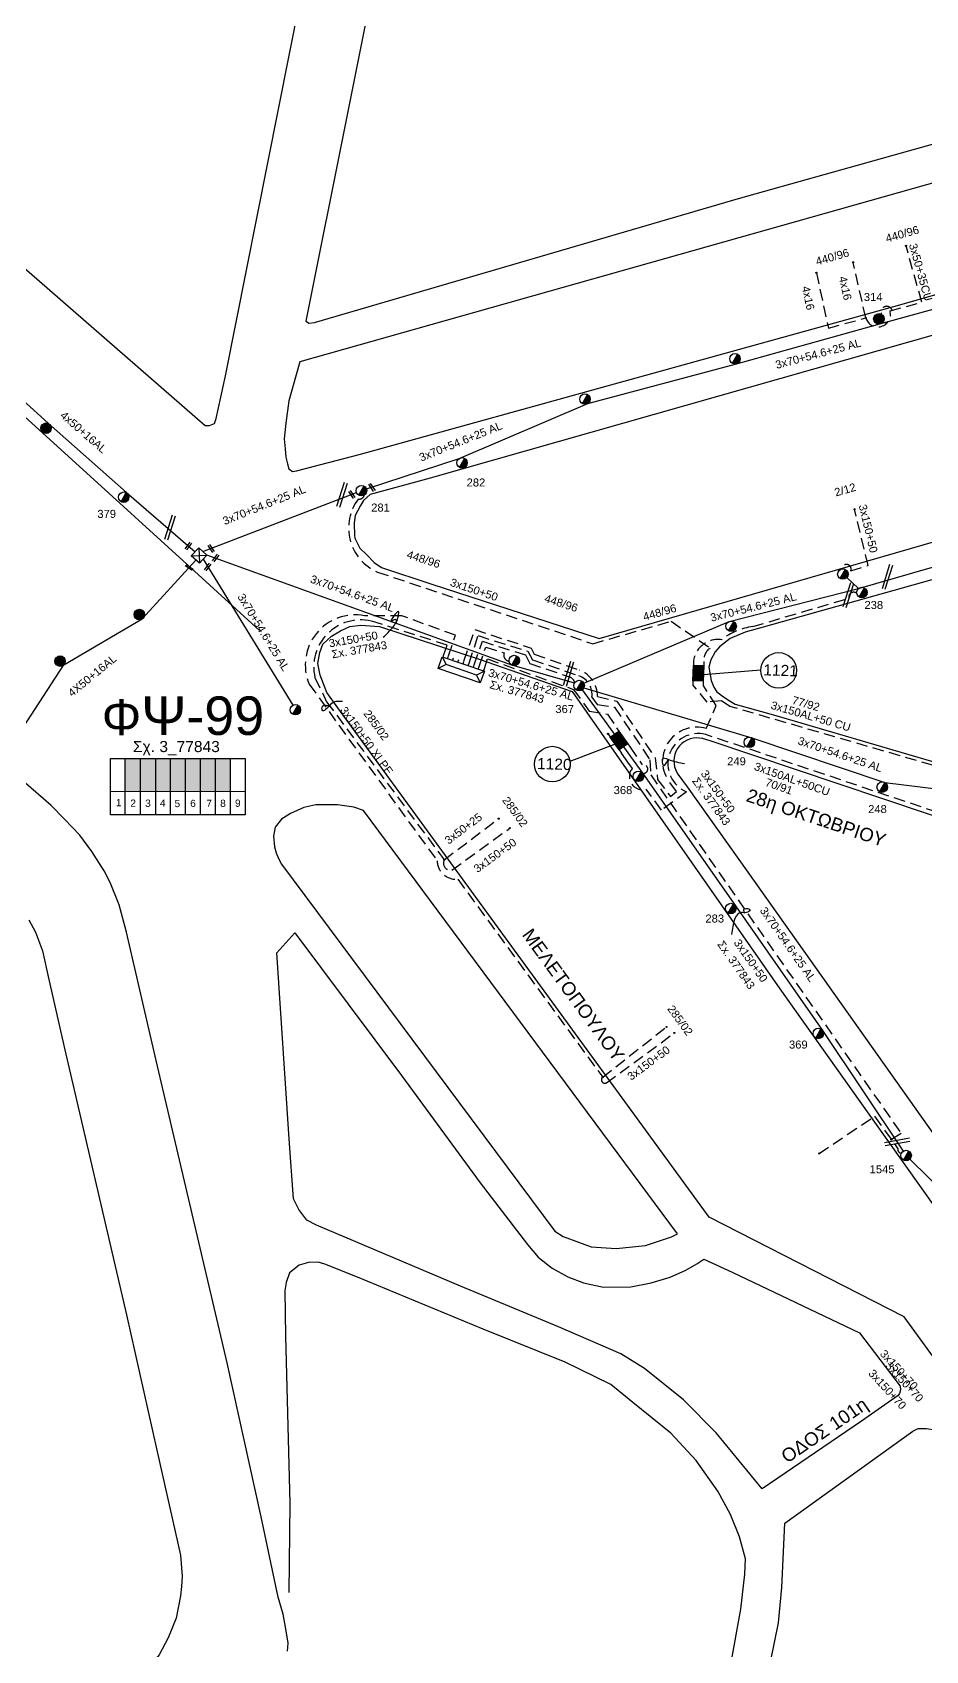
# Model space of a CAD drawing. Header units: millimetres. Extents: x 1421 to 11257, y 848 to 1896.
# Drawn here: x 9232.8 to 9433.7, y 1341.1 to 1705.1 of the extents above; entities that cross this region are included whole.
import ezdxf
from ezdxf.enums import TextEntityAlignment as Align

# ---------------------------------------------------------------- set-up
doc = ezdxf.new("R2010")
doc.units = ezdxf.units.MM
doc.linetypes.add('DASHED', pattern=[19.05, 12.7, -6.35])
for name, color, linetype, lineweight in [('3x150+50', 7, 'Continuous', 30), ('3x150+50 XLPE', 7, 'SYN_LINE', 30), ('3x50+25', 7, 'Continuous', 30), ('3x70+54.6+25 AL', 7, 'SYN_LINE', 30), ('4x16', 7, 'Continuous', 30), ('4x50+16', 7, 'Continuous', 30), ('Pillar Υποσταθμού', 7, 'SYN_LINE', 30), ('Άγνωστα', 7, 'Continuous', 30), ('Καλώδια ΧΤ   3x150AL+50CU', 7, 'DASHED', 30)]:
    doc.layers.add(name, color=color, linetype=linetype, lineweight=lineweight)
for name, color, linetype in [('3x50+35CU', 7, 'Continuous'), ('Link Box 4 Διευθύνσεων', 7, 'Continuous'), ('TEXT ΚΑΛΩΔΙΩΝ', 7, 'Continuous'), ('Μηχανική τομή', 7, 'Continuous'), ('Πλεκτός Στύλος', 7, 'Continuous'), ('Στύλος Ξύλινος', 7, 'Continuous'), ('Στύλος Ξύλινος @ 1', 7, 'Continuous'), ('Στύλος ΦΜ', 7, 'Continuous'), ('Στύλος ΦΜ @ 1', 7, 'Continuous'), ('Συνδέσεις', 7, 'Continuous'), ('Τομή', 7, 'Continuous'), ('Υποσταθμός πόλεως', 7, 'Continuous'), ('Υπόβαθρο ΔΕΗ', 7, 'Continuous')]:
    doc.layers.add(name, color=color, linetype=linetype)
doc.styles.add('arial', font='ARIAL.TTF', dxfattribs={"height": 3})
doc.styles.get("Standard").update_dxf_attribs({"font": 'ARIAL.TTF', "height": 1.8})
doc.linetypes.add('SYN_LINE', pattern='A,0.5,-0.0001,["/\\/\\/\\/",Standard,S=0.1,R=0,X=0,Y=-0.05],-0.25', length=0.7501)

# ---------------------------------------------------------------- blocks, each defined once
blk = doc.blocks.new('ΥΠΑΡΧΩΝ ΞΥΛΙΝΟΣ ΣΤΥΛΟΣ')
at = {"layer": 'Στύλος Ξύλινος'}
h = blk.add_hatch(color=7, dxfattribs=at)
h.paths.add_polyline_path([(-2.62, 0, 0.270008), (-1.29, -2.28), (1.3, 2.27, 0.576266)])
h.paths.add_polyline_path([(-1.29, -2.28, 0.574793), (2.62, 0, 0.268822), (1.3, 2.27)])
at = {"layer": 'Στύλος Ξύλινος', "color": 7}
blk.add_line((-1.29, -2.28), (1.3, 2.27), dxfattribs=at)
blk.add_circle((0, 0), 2.62, dxfattribs=at)
at = {"layer": 'Στύλος Ξύλινος', "color": 1, "flags": 4}
for tag, p in [('ΑΡΙΘΜΟΣ', (-4.91, 8.6)), ('ΤΥΠΟΣ', (-4.85, 3.39))]:
    blk.add_attdef(tag, p, '', height=4, dxfattribs=at)
blk = doc.blocks.new('ΥΠΑΡΧΩΝ ΤΣΙΜΕΝΤΕΝΙΟΣ ΣΤΥΛΟΣ')
at = {"layer": 'Στύλος ΦΜ'}
blk.add_hatch(color=7, dxfattribs=at).paths.add_polyline_path([(-1.29, -2.28, 0.574793), (2.62, 0, 0.268822), (1.3, 2.27)])
at = {"layer": 'Στύλος ΦΜ', "color": 7}
blk.add_line((-1.29, -2.28), (1.3, 2.27), dxfattribs=at)
blk.add_circle((0, 0), 2.62, dxfattribs=at)
at = {"layer": 'Στύλος ΦΜ', "flags": 4}
for tag, p in [('ΑΡΙΘΜΟΣ', (-4.68, 8.05)), ('ΤΥΠΟΣ', (-4.91, 3.03))]:
    blk.add_attdef(tag, p, '', height=4, dxfattribs=at)
blk = doc.blocks.new('STYLOS PLEKTOS')
at = {"layer": 'Πλεκτός Στύλος', "ltscale": 40}
blk.add_lwpolyline([(731.77, 1613.62), (736.74, 1613.62), (736.74, 1608.66), (731.77, 1608.66)], close=True, dxfattribs=at)
blk.add_lwpolyline([(731.77, 1613.62), (736.74, 1608.66), (731.77, 1608.66), (736.74, 1613.62)], dxfattribs=at)
blk = doc.blocks.new('ΥΠΟΣΤΑΘΜΟΣ ΠΟΛΕΩΣ 9 ΑΝΑΧΩΡΗΣΕΩΝ')
at = {"layer": 'Υποσταθμός πόλεως', "ltscale": 40}
for p, q in [((-9.63, -2.82), (-9.63, -4)), ((-7.12, -2.82), (-7.12, -4)), ((-4.84, -2.82), (-4.84, -4)), ((-2.36, -2.82), (-2.36, -4)), ((0.09, -2.82), (0.09, -4)), ((2.55, -2.82), (2.55, -4)), ((5.02, -2.82), (5.02, -4)), ((7.48, -2.82), (7.48, -4)), ((9.61, -2.82), (9.61, -4))]:
    blk.add_line(p, q, dxfattribs=at)
blk.add_lwpolyline([(-10.02, 2.82), (10.02, 2.82), (10.02, -2.82), (-10.02, -2.82)], close=True, dxfattribs=at)
for points in [[(-7.21, 0), (-10.02, 2.82)], [(-10.02, -2.82), (-7.21, 0)], [(-7.21, 0), (7.21, 0)], [(7.21, 0), (10.02, 2.82)], [(10.02, -2.82), (7.21, 0)]]:
    blk.add_lwpolyline(points, dxfattribs=at)
at = {"layer": 'Υποσταθμός πόλεως', "linetype": 'SYN_LINE', "ltscale": 40, "flags": 1}
for tag, p in [('ΜΕΤΑΣΧΗΜΑΤΙΣΜΟΣ', (10.79, 1.71)), ('ΙΣΧΥΣ', (10.77, -1.08)), ('ΑΡΙΘΜΟΣ', (10.89, -3.8))]:
    blk.add_attdef(tag, p, '', height=1.8, dxfattribs=at)
blk = doc.blocks.new('_ΣΥΝΔΕΣΗ')
at = {"layer": 'Συνδέσεις', "linetype": 'SYN_LINE', "ltscale": 40}
blk.add_hatch(color=256, dxfattribs=at).paths.add_polyline_path([(0.5, 0, 1), (-0.5, 0, 1)])
at = {"layer": 'Συνδέσεις'}
blk.add_circle((0, 0), 0.5, dxfattribs=at)
blk = doc.blocks.new('ΤΟΜΗ')
at = {"layer": 'Τομή', "ltscale": 40}
for p, q in [((11.3, -0.6), (-11.4, -0.6)), ((11.3, -3.4), (-11.4, -3.4))]:
    blk.add_line(p, q, dxfattribs=at)
blk = doc.blocks.new('LINK BOX 4 ΑΝΑΧΩΡΗΣΕΩΝ')
at = {"layer": 'Link Box 4 Διευθύνσεων', "ltscale": 40}
blk.add_hatch(color=256, dxfattribs=at).paths.add_polyline_path([(-3.54, 0), (-3.54, -4.67), (3.54, -4.67), (3.54, 0)])
for p, q in [((-3.54, 0), (-5.33, 0)), ((5.33, 0), (3.54, 0)), ((-3.54, -4.67), (-5.33, -4.67)), ((5.33, -4.67), (3.54, -4.67))]:
    blk.add_line(p, q, dxfattribs=at)
blk.add_lwpolyline([(-3.54, -4.67), (-3.54, 0), (3.54, 0), (3.54, -4.67)], close=True, dxfattribs=at)
blk = doc.blocks.new('ΜΗΧΑΝΙΚΗ ΤΟΜΗ')
at = {"layer": 'Μηχανική τομή', "ltscale": 40}
for p, q in [((-3.8, 1.2), (3.8, 1.2)), ((3.8, -0.3), (-3.8, -0.3))]:
    blk.add_line(p, q, dxfattribs=at)

msp = doc.modelspace()

# ---------------------------------------------------------------- hatches: boundary and pattern name
at = {"layer": 'Pillar Υποσταθμού', "linetype": 'Continuous', "lineweight": -3, "ltscale": 0.2}
h = msp.add_hatch(color=2, dxfattribs=at)
h.dxf.hatch_style = 1
h.paths.add_polyline_path([(9257.16, 1541.79), (9253.72, 1541.79), (9253.72, 1534.43), (9257.16, 1534.43)])
h = msp.add_hatch(color=62, dxfattribs=at)
h.dxf.hatch_style = 1
h.paths.add_polyline_path([(9257.16, 1534.43), (9260.6, 1534.43), (9260.6, 1541.79), (9257.16, 1541.79)])
h = msp.add_hatch(color=1, dxfattribs=at)
h.dxf.hatch_style = 1
h.paths.add_polyline_path([(9263.89, 1541.79), (9260.6, 1541.79), (9260.6, 1534.43), (9263.89, 1534.42)])
h = msp.add_hatch(color=27, dxfattribs=at)
h.dxf.hatch_style = 1
h.paths.add_polyline_path([(9267.28, 1541.79), (9263.89, 1541.79), (9263.89, 1534.42), (9267.28, 1534.42)])
h = msp.add_hatch(color=206, dxfattribs=at)
h.dxf.hatch_style = 1
h.paths.add_polyline_path([(9267.28, 1534.42), (9270.68, 1534.42), (9270.68, 1541.79), (9267.28, 1541.79)])
h = msp.add_hatch(color=133, dxfattribs=at)
h.dxf.hatch_style = 1
h.paths.add_polyline_path([(9270.68, 1534.42), (9274.07, 1534.42), (9274.07, 1541.79), (9270.68, 1541.79)])
h = msp.add_hatch(color=6, dxfattribs=at)
h.dxf.hatch_style = 1
h.paths.add_polyline_path([(9274.01, 1534.42), (9277.41, 1534.42), (9277.41, 1541.79), (9274.01, 1541.79)])

# ---------------------------------------------------------------- linework, layer by layer
at = {"layer": '3x150+50', "color": 62, "linetype": 'DASHED', "lineweight": -3, "ltscale": 0.2}
msp.add_lwpolyline([(9307.46, 1601.06, -0.417893), (9306.13, 1600.19, 0.485863), (9310.44, 1583.75), (9358.84, 1567.62), (9376.44, 1572.67), (9385.25, 1566.63, 0.293979), (9383.81, 1563.62)], format="xyb", dxfattribs=at)
at = {"layer": '3x150+50', "color": 206, "linetype": 'DASHED', "lineweight": -3, "ltscale": 0.2}
msp.add_lwpolyline([(9326.37, 1564.87), (9327.97, 1569.52), (9315.92, 1573.93), (9307.54, 1573.91, 0.597624), (9295.07, 1558.54), (9323.82, 1518.83, 0.425444), (9328.47, 1514.64), (9361.06, 1470.13, 0.911509), (9361.9, 1468.88), (9377.18, 1480.09)], format="xyb", dxfattribs=at)
at = {"layer": '3x150+50', "color": 6, "linetype": 'DASHED', "lineweight": -3, "ltscale": 0.2}
msp.add_lwpolyline([(9325.36, 1565.21), (9326.09, 1567.32), (9309.03, 1572.74, 0.552287), (9296.38, 1560.02), (9299, 1554.59), (9325.44, 1519.03, 0.616898), (9327.17, 1516.7), (9340.19, 1526.15)], format="xyb", dxfattribs=at)
at = {"layer": '3x150+50 XLPE', "color": 62, "linetype": 'DASHED', "lineweight": -3, "ltscale": 0.2}
for points in [[(9411.8, 1638.62), (9420.21, 1640.91, 0.983866), (9425.67, 1642.47), (9432.79, 1644.46)], [(9414.82, 1584.45, -1.210355), (9416.83, 1584.01), (9420.72, 1585.21), (9417.7, 1597.87)], [(9381.47, 1563.68, -0.41723), (9387.82, 1568.54, -0.138086), (9394.82, 1571.48), (9416.42, 1577.88, -0.724716), (9418.18, 1578.94, -2.280231)], [(9329.87, 1563.67), (9332.32, 1570.83), (9345.01, 1566.64), (9345.68, 1565.27), (9355.75, 1561.7, -0.318835), (9359.92, 1555.76), (9364.24, 1554.73), (9372.85, 1541.94), (9373.42, 1537.06), (9376.33, 1533.26), (9377.68, 1534.38), (9375.82, 1536.87, -0.696202), (9384.34, 1548.57), (9386.61, 1553.7), (9383.66, 1558.29)]]:
    msp.add_lwpolyline(points, format="xyb", dxfattribs=at)
at = {"layer": '3x150+50 XLPE', "color": 1, "linetype": 'DASHED', "lineweight": -3, "ltscale": 0.2}
for points in [[(9331.02, 1563.27), (9333.06, 1569.45), (9344.23, 1565.93), (9345.27, 1564.03), (9355.69, 1560.43, -0.359665), (9358.63, 1555.6), (9359.84, 1553.96), (9363.73, 1553.37), (9371.68, 1541.53), (9371.88, 1538.13), (9428.16, 1457.49), (9425.95, 1456.12)], [(9409.73, 1452.98), (9422.18, 1461.33), (9427.45, 1454.04, 0.496225), (9428.23, 1453.04, 2.146448)]]:
    msp.add_lwpolyline(points, format="xyb", dxfattribs=at)
at = {"layer": '3x150+50 XLPE', "color": 27, "linetype": 'DASHED', "lineweight": -3, "ltscale": 0.2}
msp.add_lwpolyline([(9332.2, 1562.87), (9334.02, 1568.18), (9343.74, 1565.11), (9344.71, 1563.2), (9353.51, 1560.2, -0.216669), (9354.76, 1559.02, 0.276211)], format="xyb", dxfattribs=at)
at = {"layer": '3x150+50 XLPE', "color": 2, "linetype": 'DASHED', "lineweight": -3, "ltscale": 0.2}
msp.add_lwpolyline([(9333.28, 1562.5), (9334.77, 1566.87), (9338.92, 1565.56, 0.479287), (9340.03, 1563.68, -1.924396)], format="xyb", dxfattribs=at)
at = {"layer": '3x150+50 XLPE', "color": 133, "linetype": 'DASHED', "lineweight": -3, "ltscale": 0.2}
for points in [[(9334.46, 1562.09), (9335.18, 1564.2), (9354.5, 1557.35)], [(9354.5, 1557.35), (9358.02, 1552.43), (9362.15, 1551.8), (9364.17, 1548.71)]]:
    msp.add_lwpolyline(points, dxfattribs=at)
msp.add_lwpolyline([(9367.22, 1544.34), (9369.92, 1540.42, -1.215187), (9370.09, 1538.46)], format="xyb", dxfattribs=at)
at = {"layer": '3x150+50 XLPE', "color": 206, "linetype": 'DASHED', "lineweight": -3, "ltscale": 0.2}
msp.add_lwpolyline([(9361.06, 1470.13), (9375.43, 1481.43)], dxfattribs=at)
at = {"layer": '3x150+50 XLPE', "color": 62, "linetype": 'DASHED', "lineweight": -3, "ltscale": 0.2}
msp.add_arc((9424.91, 1642.25), 1.27, 15.8026, 204.5849, dxfattribs=at)
at = {"layer": '3x50+25', "color": 6, "linetype": 'DASHED', "lineweight": -3, "ltscale": 0.2}
msp.add_lwpolyline([(9325.44, 1519.03), (9337.68, 1528.29)], dxfattribs=at)
at = {"layer": '3x50+35CU', "color": 62, "linetype": 'DASHED', "lineweight": -3, "ltscale": 0.2}
msp.add_lwpolyline([(9432.79, 1644.46), (9429.26, 1657.13)], dxfattribs=at)
at = {"layer": '3x70+54.6+25 AL', "color": 62, "linetype": 'SYN_LINE', "lineweight": -3, "ltscale": 15}
msp.add_lwpolyline([(9307.96, 1602.44), (9328.81, 1609.29), (9357.71, 1621.66), (9391.12, 1630.59), (9423.39, 1639.55), (9458.23, 1649.17), (9482.76, 1657.05)], dxfattribs=at)
at = {"layer": '3x70+54.6+25 AL', "color": 30, "linetype": 'SYN_LINE', "lineweight": -3, "ltscale": 15}
msp.add_lwpolyline([(9418.58, 1580.04), (9447.45, 1588.39), (9468.37, 1594.7), (9497.92, 1602.91), (9530.89, 1612.11), (9550.58, 1617.46), (9572.7, 1623.61), (9598.34, 1630.38), (9634.06, 1640.04)], dxfattribs=at)
at = {"layer": '3x70+54.6+25 AL', "color": 2, "linetype": 'SYN_LINE', "lineweight": -3, "ltscale": 15}
for points in [[(9271.16, 1588.38), (9305.74, 1601.64)], [(9354.7, 1558.73), (9340.61, 1562.83), (9272.08, 1587.55)], [(9271.24, 1586.63), (9291.37, 1553.78)]]:
    msp.add_lwpolyline(points, dxfattribs=at)
at = {"layer": '3x70+54.6+25 AL', "color": 27, "linetype": 'SYN_LINE', "lineweight": -3, "ltscale": 15}
for points in [[(9356.8, 1558.77), (9389.48, 1572.64), (9418.58, 1580.04)], [(9356.83, 1557.72), (9394.62, 1546.47), (9424.48, 1536.39), (9459.29, 1532.15)]]:
    msp.add_lwpolyline(points, dxfattribs=at)
at = {"layer": '3x70+54.6+25 AL', "color": 62, "linetype": 'SYN_LINE', "lineweight": -3, "ltscale": 4}
msp.add_lwpolyline([(9418.58, 1580.04), (9415.94, 1582.5)], dxfattribs=at)
at = {"layer": '3x70+54.6+25 AL', "color": 133, "linetype": 'SYN_LINE', "lineweight": -3, "ltscale": 15}
msp.add_lwpolyline([(9356.42, 1557.24), (9370.09, 1538.46), (9390.89, 1508.65), (9410.51, 1480.62), (9428.63, 1453.49)], dxfattribs=at)
at = {"layer": '3x70+54.6+25 AL', "color": 1, "lineweight": -3, "ltscale": 15}
msp.add_lwpolyline([(9430.15, 1451.71), (9451.41, 1430.75), (9464.74, 1412.5), (9483.34, 1386.29), (9499.53, 1364.15), (9522.83, 1332.45)], dxfattribs=at)
at = {"layer": '4x16', "color": 62, "linetype": 'DASHED', "lineweight": -3, "ltscale": 0.2}
for points in [[(9420.21, 1640.91), (9417.38, 1653.41)], [(9409.11, 1651.07), (9411.8, 1638.62)]]:
    msp.add_lwpolyline(points, dxfattribs=at)
at = {"layer": '4x50+16', "color": 30, "lineweight": -3, "ltscale": 0.2}
msp.add_lwpolyline([(9165.37, 1680.37), (9191.9, 1658.13), (9214.66, 1636.96), (9236.5, 1617.13), (9253.97, 1601.61), (9269.41, 1588.3)], dxfattribs=at)
at = {"layer": '4x50+16', "color": 2, "linetype": 'Continuous', "lineweight": -3, "ltscale": 0.2}
msp.add_lwpolyline([(9227.98, 1544.54), (9239.92, 1562.89), (9257.56, 1573.22), (9269.6, 1586.45)], dxfattribs=at)
at = {"layer": 'Pillar Υποσταθμού', "linetype": 'Continuous', "lineweight": -3, "ltscale": 40}
for points in [[(9250.39, 1529.15), (9250.39, 1541.79), (9280.72, 1541.79), (9280.72, 1529.12), (9250.39, 1529.15)], [(9253.72, 1529.15), (9253.72, 1541.79)], [(9257.16, 1529.15), (9257.16, 1541.79)], [(9260.6, 1529.14), (9260.6, 1541.79)], [(9263.89, 1529.14), (9263.89, 1541.79)], [(9267.28, 1529.14), (9267.28, 1541.79)], [(9270.68, 1529.13), (9270.68, 1541.79)], [(9274.01, 1529.13), (9274.01, 1541.79)], [(9277.4, 1529.13), (9277.4, 1541.79)], [(9250.39, 1534.44), (9280.72, 1534.41)]]:
    msp.add_lwpolyline(points, dxfattribs=at)
at = {"layer": 'Καλώδια ΧΤ   3x150AL+50CU', "color": 151, "linetype": 'DASHED', "lineweight": -3, "ltscale": 0.2}
msp.add_lwpolyline([(9495.31, 1524.09), (9460.11, 1529.8, -0.420448), (9457.2, 1533.93), (9389.65, 1553.53), (9387.75, 1554.82), (9384.59, 1554.46), (9381.33, 1558.36)], format="xyb", dxfattribs=at)
at = {"layer": 'Καλώδια ΧΤ   3x150AL+50CU', "color": 27, "linetype": 'DASHED', "lineweight": -3, "ltscale": 0.2}
msp.add_lwpolyline([(9494.83, 1526.33), (9494.26, 1523.02), (9468.16, 1527.17, 0.503099), (9484.4, 1496.12), (9493.56, 1481.84), (9481.54, 1473.82, -0.063339), (9457.8, 1512.88, -0.005928), (9454.31, 1523.63), (9384.26, 1547.2, 0.933719), (9379.92, 1534.33), (9374.32, 1530.22), (9370.82, 1534.92, -0.734904), (9367.73, 1539.6), (9366.7, 1541.02), (9365.31, 1543)], format="xyb", dxfattribs=at)
at = {"layer": 'Υπόβαθρο ΔΕΗ', "lineweight": -3, "ltscale": 0.1}
for points in [[(9197.1, 1681.63), (9271.69, 1616.7), (9272.65, 1616.7), (9273.82, 1617.18), (9274.17, 1618.31), (9276.26, 1627.88), (9300.13, 1747.93)], [(9312.54, 1731.21), (9294.32, 1640.2), (9294.68, 1639.94), (9295, 1639.7), (9296.28, 1639.91), (9391.63, 1667.8), (9564.92, 1716.46)], [(9532.54, 1698.77), (9292.99, 1631.05), (9290.54, 1622.25), (9289.8, 1617.26), (9289.47, 1613.7), (9289.65, 1611.46), (9289.81, 1609.56), (9290.2, 1608.07), (9290.49, 1607), (9291.32, 1606.38), (9292.24, 1606.48), (9306.65, 1610.26), (9427.85, 1643.89), (9571.72, 1685.16)], [(9173.25, 1671.31), (9250.03, 1601.47), (9267.55, 1585.55), (9283.93, 1570.63)], [(9537.94, 1666.2), (9322.26, 1604.84), (9308.78, 1601.17), (9307.26, 1599.83), (9306.58, 1598.75), (9305.91, 1597.48), (9305.39, 1596.49), (9305.21, 1594.73), (9305.26, 1591.94), (9305.36, 1591.4), (9306.5, 1589.12), (9308.03, 1587.59), (9309.71, 1585.91), (9311.36, 1584.78), (9322.68, 1581.06), (9360.24, 1568.77), (9436.51, 1590.87)], [(9441.23, 1583.69), (9397.11, 1571.33), (9393.08, 1570.25), (9389.75, 1568.78), (9387.35, 1566.95), (9386.36, 1565.82), (9385.37, 1563.99), (9384.95, 1562.37), (9385.23, 1560.62), (9385.43, 1559.38), (9386.02, 1557.83), (9386.7, 1556.82), (9387.91, 1555.89), (9389.35, 1554.96), (9390.83, 1554), (9399.99, 1551.45), (9459.99, 1533.89)], [(9471.7, 1338.72), (9470.27, 1346.97), (9468.37, 1354.51), (9467.29, 1358.82), (9463.19, 1369.01), (9428.84, 1416.24), (9384.98, 1438.68), (9301.53, 1553.24), (9299.03, 1556.68), (9297.57, 1560.56), (9296.99, 1563.2), (9297.49, 1565.66), (9298.18, 1567.54), (9300.06, 1569.34), (9302.09, 1570.55), (9304.18, 1571.53), (9306.69, 1571.79), (9310.86, 1571.53), (9333.29, 1564.17), (9354.17, 1556.92), (9400.9, 1490.03), (9467.9, 1395.59), (9515.52, 1328.62)], [(9583.49, 1325.67), (9560.46, 1360.02), (9528.99, 1405.32), (9494.09, 1455.98), (9484.21, 1468.76), (9478.43, 1476.23), (9473.1, 1484.02), (9469.5, 1489.8), (9465.64, 1495.56), (9462.11, 1501.65), (9459.09, 1508.33), (9457.12, 1512.49), (9455.08, 1518.04), (9454.22, 1520.3), (9453.3, 1522.95), (9385.21, 1545.76), (9383.54, 1546.3)], [(9290.18, 1341.01), (9290.33, 1342.81), (9289.93, 1345.58), (9289.2, 1349.35), (9288.08, 1353.18), (9284.26, 1371.26), (9276.61, 1405.85), (9260.64, 1473.87), (9254.01, 1502.78), (9252.38, 1508.89), (9250.37, 1513.93), (9249.01, 1516.54), (9246.22, 1520.9), (9243.54, 1524.58), (9240.07, 1528.17), (9237.06, 1531.27), (9230.74, 1536.72)], [(9377.47, 1539.23), (9377.97, 1538.26), (9380.08, 1535.41), (9393.68, 1516.21), (9436.96, 1455.19), (9470.83, 1408.18), (9531.31, 1323.54)], [(9232.06, 1505.52), (9233.54, 1502.75), (9235.1, 1498.54), (9236.57, 1492.09), (9240.15, 1476.28), (9254.02, 1416.66), (9260.86, 1386.21), (9266.13, 1362.59), (9266.54, 1357.93), (9266.37, 1355.56), (9266.12, 1353.47), (9265.19, 1348.47), (9263.37, 1344), (9261.35, 1340.22), (9259.48, 1337.85), (9257.61, 1335.49), (9254.24, 1332.58), (9245.22, 1324.55), (9204.07, 1292.44)], [(9389.79, 1337.64), (9392.12, 1350.44), (9393, 1358.36), (9393.14, 1361.77), (9391.84, 1366.75), (9389.8, 1371.79), (9386.92, 1377.01), (9382.08, 1383.9), (9376.38, 1390.04), (9367.86, 1396.97), (9362.9, 1401), (9352.6, 1406.06), (9334.22, 1413.45), (9305.92, 1425.14), (9298.63, 1428.08), (9297.11, 1428.5), (9294.9, 1428.48), (9292.8, 1427.83), (9290.65, 1426.11), (9289.93, 1423.96), (9289.57, 1422.12), (9289.76, 1411.85), (9290.76, 1374.28), (9290.53, 1354.25)], [(9398.07, 1334.9), (9400.6, 1347.39), (9401.31, 1355.34), (9402.02, 1369.85), (9430.79, 1390.49), (9432.01, 1391.11), (9433.9, 1391.13), (9435.74, 1390.82), (9436.95, 1390.19), (9443.81, 1381.3), (9450.42, 1372.73), (9453.49, 1368.25), (9456.86, 1360.22), (9457.65, 1355.37), (9458.06, 1351.6), (9457.91, 1345.51), (9456.59, 1340.18)]]:
    msp.add_lwpolyline(points, dxfattribs=at)
at = {"layer": 'Υπόβαθρο ΔΕΗ', "lineweight": -3}
for points in [[(9383.73, 1560.74), (9396.62, 1561.76)], [(9363.88, 1545.05), (9353.7, 1541.14)]]:
    msp.add_lwpolyline(points, dxfattribs=at)
at = {"layer": 'Υπόβαθρο ΔΕΗ', "lineweight": -3, "ltscale": 0.1}
for points in [[(9288.82, 1518.02), (9350.34, 1435.53), (9352.16, 1434.3), (9358.49, 1431.95), (9364.13, 1431.59), (9370.69, 1432.27), (9376.56, 1434.21), (9377.88, 1434.9), (9307.31, 1530.08), (9305.08, 1530.83), (9301.46, 1531.4), (9296.56, 1531.36), (9293.9, 1530.79), (9290.89, 1529.42), (9288.82, 1528.19), (9287.41, 1526.39), (9287.03, 1524.35), (9287.25, 1521.96), (9287.66, 1520.6), (9288.17, 1519.32)], [(9396.94, 1377.57), (9386.55, 1390.16), (9379.27, 1397.55), (9370.5, 1404.58), (9365.18, 1407.89), (9351.11, 1413.97), (9329.07, 1423.1), (9296.73, 1436.81), (9294.56, 1438), (9292.74, 1440.4), (9291.58, 1442.74), (9290.6, 1456.27), (9287.81, 1498.08), (9291.86, 1502.59), (9315.84, 1470.48), (9333.55, 1446.4), (9344.16, 1432.49), (9346.59, 1429.68), (9349.68, 1427.17), (9353.23, 1425.21), (9356.78, 1423.86), (9361.26, 1422.92), (9367.39, 1422.95), (9371.99, 1423.84), (9376.2, 1425.13), (9379.72, 1426.71), (9382.26, 1428.12), (9383.84, 1429.17), (9390.18, 1426.25), (9418.78, 1412.66), (9427.97, 1400.64), (9428.04, 1399.83), (9427.77, 1398.97), (9427.53, 1398.55), (9419.23, 1392.77)]]:
    msp.add_lwpolyline(points, close=True, dxfattribs=at)
at = {"layer": 'Υπόβαθρο ΔΕΗ', "lineweight": -3}
for centre in [(9400.62, 1561.63), (9349.75, 1540.55)]:
    msp.add_circle(centre, 4, dxfattribs=at)
at = {"layer": 'Υπόβαθρο ΔΕΗ', "lineweight": -3, "ltscale": 0.1}
msp.add_arc((9382.28, 1541.24), 5.21, 75.9571, 202.774, dxfattribs=at)
for points in [[(9311.74, 1569.07), (9313.79, 1571.23), (9315.14, 1573.93), (9315.14, 1574.84), (9313.51, 1572.6), (9314.47, 1573.14), (9314.65, 1572.19)], [(9302.6, 1554.61), (9300.62, 1554.49), (9299.02, 1553.08), (9298.11, 1552.55), (9298.09, 1553.58), (9299.08, 1553.76), (9299.77, 1553.54)], [(9379.43, 1540.62), (9375.79, 1541.58), (9374.55, 1541.77), (9374.54, 1540.64), (9374.7, 1540.29), (9375.8, 1541.61)], [(9392.94, 1507.11), (9392.91, 1508), (9394.17, 1507.71), (9393.39, 1507.16), (9392.29, 1507.16), (9390, 1502.24)]]:
    msp.add_spline(points, degree=3, dxfattribs=at)

# ---------------------------------------------------------------- block references
at = {"layer": '4x50+16', "color": 27, "lineweight": -3, "ltscale": 0.2, "xscale": 0.5000000000000153, "yscale": 0.5000000000000153, "zscale": 0.5000000000000153, "rotation": 317.6784715860657}
msp.add_blockref('STYLOS PLEKTOS', (8456.5, 1239.03), dxfattribs=at)
at = {"layer": 'Link Box 4 Διευθύνσεων', "lineweight": -3}
for p, xscale, yscale, zscale, rotation in [((9381.4, 1561.02), 0.4999999999999998, 0.4999999999999998, 0.4999999999999998, 88.4321392792899), ((9363.79, 1545.19), 0.4999999999999997, 0.4999999999999997, 0.4999999999999997, 124.9387003757695)]:
    msp.add_blockref('LINK BOX 4 ΑΝΑΧΩΡΗΣΕΩΝ', p, dxfattribs=dict(at, xscale=xscale, yscale=yscale, zscale=zscale, rotation=rotation))
at = {"layer": 'Μηχανική τομή', "lineweight": -3}
for p, xscale, yscale, zscale, rotation in [((9304.78, 1601.26), 0.2499999999999678, 0.2499999999999678, 0.2499999999999678, 123.644437258457), ((9309.29, 1602.86), 0.2499999999999678, 0.2499999999999678, 0.2499999999999678, 123.644437258457), ((9267.99, 1589.53), 0.2499999999999679, 0.2499999999999679, 0.2499999999999679, 53.13533115507395), ((9273.14, 1589.13), 0.2499999999999678, 0.2499999999999678, 0.2499999999999678, 123.644437258457), ((9274.15, 1586.84), 0.2499999999999679, 0.2499999999999679, 0.2499999999999679, 53.13533115507395), ((9268.17, 1584.87), 0.2499999999999678, 0.2499999999999678, 0.2499999999999678, 144.8643390822735), ((9272.34, 1584.8), 0.2499999999999679, 0.2499999999999679, 0.2499999999999679, 53.13533115507395)]:
    msp.add_blockref('ΜΗΧΑΝΙΚΗ ΤΟΜΗ', p, dxfattribs=dict(at, xscale=xscale, yscale=yscale, zscale=zscale, rotation=rotation))
at = {"layer": 'Στύλος Ξύλινος @ 1', "lineweight": -3, "ltscale": 40}
ref = msp.add_blockref('ΥΠΑΡΧΩΝ ΞΥΛΙΝΟΣ ΣΤΥΛΟΣ', (9423.16, 1640.7), dxfattribs=dict(at, xscale=0.4499999999998181, yscale=0.4499999999998181, zscale=0.4499999999998181))
ref.add_attrib('ΑΡΙΘΜΟΣ', '314', (9419.78, 1644.72), dxfattribs={"layer": 'Στύλος Ξύλινος', "height": 1.8, "flags": 4})
at = {"layer": 'Στύλος Ξύλινος @ 1', "lineweight": -3, "ltscale": 40, "xscale": 0.4499999999998181, "yscale": 0.4499999999998181, "zscale": 0.4499999999998181}
for p in [(9235.92, 1616.11), (9256.9, 1574.19), (9239.07, 1563.71)]:
    msp.add_blockref('ΥΠΑΡΧΩΝ ΞΥΛΙΝΟΣ ΣΤΥΛΟΣ', p, dxfattribs=at)
at = {"layer": 'Στύλος ΦΜ @ 1', "color": 1, "lineweight": -3, "ltscale": 40, "xscale": 0.4499999999998181, "yscale": 0.4499999999998181, "zscale": 0.4499999999998181}
for p in [(9390.82, 1631.73), (9357.08, 1622.66), (9415.07, 1583.3), (9389.94, 1571.55), (9341.19, 1563.85), (9291.98, 1552.78)]:
    msp.add_blockref('ΥΠΑΡΧΩΝ ΤΣΙΜΕΝΤΕΝΙΟΣ ΣΤΥΛΟΣ', p, dxfattribs=at)
at = {"layer": 'Στύλος ΦΜ @ 1', "color": 1, "lineweight": -3, "ltscale": 40}
ref = msp.add_blockref('ΥΠΑΡΧΩΝ ΤΣΙΜΕΝΤΕΝΙΟΣ ΣΤΥΛΟΣ', (9329.45, 1608.3), dxfattribs=dict(at, xscale=0.4499999999998181, yscale=0.4499999999998181, zscale=0.4499999999998181))
ref.add_attrib('ΑΡΙΘΜΟΣ', '282', (9330.47, 1603), dxfattribs={"layer": 'Στύλος ΦΜ', "height": 1.8, "flags": 4})
ref = msp.add_blockref('ΥΠΑΡΧΩΝ ΤΣΙΜΕΝΤΕΝΙΟΣ ΣΤΥΛΟΣ', (9253.38, 1600.59), dxfattribs=dict(at, xscale=0.4499999999998181, yscale=0.4499999999998181, zscale=0.4499999999998181))
ref.add_attrib('ΑΡΙΘΜΟΣ', '379', (9247.46, 1595.94), dxfattribs={"layer": 'Στύλος ΦΜ', "height": 1.8, "flags": 4})
ref = msp.add_blockref('ΥΠΑΡΧΩΝ ΤΣΙΜΕΝΤΕΝΙΟΣ ΣΤΥΛΟΣ', (9306.84, 1602.06), dxfattribs=dict(at, xscale=0.4499999999998181, yscale=0.4499999999998181, zscale=0.4499999999998181))
ref.add_attrib('ΑΡΙΘΜΟΣ', '281', (9309.02, 1597.36), dxfattribs={"layer": 'Στύλος ΦΜ', "height": 1.8, "flags": 4})
ref = msp.add_blockref('ΥΠΑΡΧΩΝ ΤΣΙΜΕΝΤΕΝΙΟΣ ΣΤΥΛΟΣ', (9419.34, 1579.14), dxfattribs=dict(at, xscale=0.4499999999998181, yscale=0.4499999999998181, zscale=0.4499999999998181))
ref.add_attrib('ΑΡΙΘΜΟΣ', '238', (9419.92, 1575.44), dxfattribs={"layer": 'Στύλος ΦΜ', "height": 1.8, "flags": 4})
ref = msp.add_blockref('ΥΠΑΡΧΩΝ ΤΣΙΜΕΝΤΕΝΙΟΣ ΣΤΥΛΟΣ', (9355.76, 1558.22), dxfattribs=dict(at, xscale=0.4499999999998181, yscale=0.4499999999998181, zscale=0.4499999999998181))
ref.add_attrib('ΑΡΙΘΜΟΣ', '367', (9350.42, 1552.04), dxfattribs={"layer": 'Στύλος ΦΜ', "height": 1.8, "flags": 4})
ref = msp.add_blockref('ΥΠΑΡΧΩΝ ΤΣΙΜΕΝΤΕΝΙΟΣ ΣΤΥΛΟΣ', (9394.04, 1545.45), dxfattribs=dict(at, xscale=0.4499999999998181, yscale=0.4499999999998181, zscale=0.4499999999998181))
ref.add_attrib('ΑΡΙΘΜΟΣ', '249', (9389.05, 1540.29), dxfattribs={"layer": 'Στύλος ΦΜ', "height": 1.8, "flags": 4})
ref = msp.add_blockref('ΥΠΑΡΧΩΝ ΤΣΙΜΕΝΤΕΝΙΟΣ ΣΤΥΛΟΣ', (9369.11, 1537.8), dxfattribs=dict(at, xscale=0.4499999999998181, yscale=0.4499999999998181, zscale=0.4499999999998181))
ref.add_attrib('ΑΡΙΘΜΟΣ', '368', (9363.53, 1533.81), dxfattribs={"layer": 'Στύλος ΦΜ', "height": 1.8, "flags": 4})
ref = msp.add_blockref('ΥΠΑΡΧΩΝ ΤΣΙΜΕΝΤΕΝΙΟΣ ΣΤΥΛΟΣ', (9423.9, 1535.37), dxfattribs=dict(at, xscale=0.4499999999998181, yscale=0.4499999999998181, zscale=0.4499999999998181))
ref.add_attrib('ΑΡΙΘΜΟΣ', '248', (9420.74, 1529.54), dxfattribs={"layer": 'Στύλος ΦΜ', "height": 1.8, "flags": 4})
ref = msp.add_blockref('ΥΠΑΡΧΩΝ ΤΣΙΜΕΝΤΕΝΙΟΣ ΣΤΥΛΟΣ', (9389.87, 1508.06), dxfattribs=dict(at, xscale=0.4499999999998181, yscale=0.4499999999998181, zscale=0.4499999999998181))
ref.add_attrib('ΑΡΙΘΜΟΣ', '283', (9384.16, 1504.92), dxfattribs={"layer": 'Στύλος ΦΜ', "height": 1.8, "flags": 4})
ref = msp.add_blockref('ΥΠΑΡΧΩΝ ΤΣΙΜΕΝΤΕΝΙΟΣ ΣΤΥΛΟΣ', (9409.54, 1479.96), dxfattribs=dict(at, xscale=0.4499999999998181, yscale=0.4499999999998181, zscale=0.4499999999998181))
ref.add_attrib('ΑΡΙΘΜΟΣ', '369', (9402.95, 1476.57), dxfattribs={"layer": 'Στύλος ΦΜ', "height": 1.8, "flags": 4})
ref = msp.add_blockref('ΥΠΑΡΧΩΝ ΤΣΙΜΕΝΤΕΝΙΟΣ ΣΤΥΛΟΣ', (9429.29, 1452.51), dxfattribs=dict(at, xscale=0.4499999999998181, yscale=0.4499999999998181, zscale=0.4499999999998181))
ref.add_attrib('ΑΡΙΘΜΟΣ', '1545', (9421.08, 1448.51), dxfattribs={"layer": 'Στύλος ΦΜ', "height": 1.8, "flags": 4})
at = {"layer": 'Συνδέσεις', "lineweight": -3, "xscale": 0.25, "yscale": 0.25, "zscale": 0.25}
for p in [(9429.26, 1657.13), (9417.38, 1653.42), (9409.11, 1651.07), (9420.21, 1640.91), (9417.7, 1597.87), (9362.26, 1547.37), (9337.68, 1528.29), (9340.19, 1526.16), (9325.44, 1519.04), (9375.43, 1481.44), (9377.18, 1480.09), (9361.06, 1470.13), (9425.95, 1456.12), (9409.74, 1452.99)]:
    msp.add_blockref('_ΣΥΝΔΕΣΗ', p, dxfattribs=at)
at = {"layer": 'Τομή', "lineweight": -3, "xscale": 0.2499999999999999, "yscale": 0.2499999999999999, "zscale": 0.2499999999999999}
for p, rotation in [((9301.94, 1601.25), 72.58626896266462), ((9263.26, 1593.87), 72.58626896266462), ((9424.57, 1582.77), 72.58626896266462), ((9415.78, 1578.69), 72.58626896266462), ((9352.87, 1561.01), 72.58626896266462), ((9427.21, 1456.03), 10.3619436638334)]:
    msp.add_blockref('ΤΟΜΗ', p, dxfattribs=dict(at, rotation=rotation))
at = {"layer": 'Υποσταθμός πόλεως', "lineweight": -3, "xscale": 0.50000000000054, "yscale": 0.50000000000054, "zscale": 0.50000000000054, "rotation": 161.0890688235779}
msp.add_blockref('ΥΠΟΣΤΑΘΜΟΣ ΠΟΛΕΩΣ 9 ΑΝΑΧΩΡΗΣΕΩΝ', (9329.26, 1561.76), dxfattribs=at)

# ---------------------------------------------------------------- texts
at = {"layer": 'Pillar Υποσταθμού', "linetype": 'Continuous', "lineweight": -3, "ltscale": 30, "char_height": 1.63, "width": 11.2573, "attachment_point": 1}
for s, insert in [('1', (9251.63, 1532.71)), ('2', (9254.87, 1532.58)), ('3', (9258.2, 1532.58)), ('4', (9261.51, 1532.58)), ('5', (9264.81, 1532.5)), ('6', (9268.33, 1532.53)), ('7', (9271.96, 1532.53)), ('8', (9275.07, 1532.55)), ('9', (9278.4, 1532.58))]:
    msp.add_mtext(s, dxfattribs=dict(at, insert=insert))
at = {"layer": 'TEXT ΚΑΛΩΔΙΩΝ', "lineweight": -3, "ltscale": 0.2, "style": 'arial'}
for s, rotation, p in [('3x50+35CU', 285.5736, (9432.56, 1651.21)), ('4x16', 282.7672, (9415.61, 1647.61)), ('4x16', 282.1917, (9407.27, 1645.38)), ('3x70+54.6+25 AL', 14.9028, (9409.52, 1632.85)), ('4x50+16AL', 319.0703, (9244.36, 1615.22)), ('3x70+54.6+25 AL', 21.9311, (9329.13, 1613.12)), ('3x70+54.6+25 AL', 21.9311, (9284.96, 1598.84)), ('3x70+54.6+25 AL', 340.1638, (9304.79, 1578.94)), ('3x70+54.6+25 AL', 301.4957, (9284.82, 1570.22)), ('3x150+50 ', 9.7606, (9305.34, 1568.69)), ('4X50+16AL ', 39.4816, (9246.56, 1560.68)), ('3x70+54.6+25 AL', 343.796, (9344.96, 1558.44)), ('3x150+50 XLPE', 305.9103, (9307.99, 1545.81)), ('3x150AL+50CU ', 340.3973, (9403.97, 1537.06)), ('3x150+50 ', 305.6629, (9387.19, 1534.12)), ('3x50+25', 37.1038, (9329.75, 1526.05)), ('3x150+50 ', 35.9905, (9337.14, 1520.23)), ('3x70+54.6+25 AL', 304.9854, (9402.72, 1500.01)), ('3x150+50', 304.9854, (9394.36, 1496.34)), ('3x150+50 ', 36.2682, (9371.67, 1473.52))]:
    msp.add_text(s, height=1.8, rotation=rotation, dxfattribs=at).set_placement(p, align=Align.MIDDLE_CENTER)
at = {"layer": 'TEXT ΚΑΛΩΔΙΩΝ', "lineweight": -3, "ltscale": 15, "style": 'arial'}
for s, rotation, p in [('3x150+50', 283.4373, (9420.77, 1593.53)), ('3x150+50 ', 341.5669, (9332.49, 1579.68)), ('3x70+54.6+25 AL', 14.2688, (9394.92, 1575.88)), ('3x150AL+50 CU', 343.8203, (9407.86, 1551.32)), ('3x70+54.6+25 AL', 341.3422, (9414.46, 1542.74)), ('3x150+70', 312.5514, (9427.68, 1404.32)), ('3x150+70', 312.5514, (9428.92, 1401.58)), ('3x150+70', 312.5514, (9425.08, 1399.92))]:
    msp.add_text(s, height=1.8, rotation=rotation, dxfattribs=at).set_placement(p, align=Align.MIDDLE_CENTER)
at = {"layer": 'Άγνωστα', "lineweight": -3, "ltscale": 0.2, "char_height": 1.8, "width": 18.6352, "attachment_point": 1, "style": 'arial'}
for s, insert, rotation in [('440/96', (9424.47, 1659.59), 16), ('440/96', (9408.75, 1654.43), 16), ('2/12', (9412.98, 1602.47), 16), ('448/96', (9317.43, 1588.68), 342), ('448/96', (9348.36, 1578.81), 342), ('448/96', (9369.93, 1574.49), 16), ('Σx. 377843 ', (9299.98, 1566.1), 10), ('Σx. 377843 ', (9335.98, 1559.41), 344), ('77/92', (9403.98, 1555.89), 344), ('285/02', (9308.64, 1552.97), 306), ('Σx. 377843 ', (9382.52, 1537.81), 305.9023), ('70/91', (9398.04, 1537.43), 340.6366), ('285/02', (9339.84, 1533.47), 306), ('Σx. 377843 ', (9388.21, 1501.06), 305), ('285/02', (9376.94, 1486.56), 306)]:
    msp.add_mtext(s, dxfattribs=dict(at, insert=insert, rotation=rotation))
at = {"layer": 'Άγνωστα', "lineweight": -3, "char_height": 2.5, "width": 13.4112, "attachment_point": 1, "rotation": 358.1643}
for s, insert in [('1121', (9397.22, 1563.02)), ('1120', (9346.35, 1541.94))]:
    msp.add_mtext(s, dxfattribs=dict(at, insert=insert))
at = {"layer": 'Άγνωστα', "color": 7, "lineweight": -3, "insert": (9255.46, 1545.75), "char_height": 2.5, "width": 4.551914400963142e-14, "attachment_point": 1}
msp.add_mtext('Σχ. 3_77843', dxfattribs=at)
at = {"layer": 'Υπόβαθρο ΔΕΗ', "lineweight": -3, "ltscale": 0.1, "style": 'arial'}
for s, rotation, p in [('28η ΟΚΤΩΒΡΙΟΥ', 341.4774, (9409.08, 1528.5)), ('ΜΕΛΕΤΟΠΟΥΛΟΥ', 306.0718, (9354.49, 1488.63)), ('ΟΔΟΣ 101η', 34.2934, (9410.91, 1390.73))]:
    msp.add_text(s, height=3, rotation=rotation, dxfattribs=at).set_placement(p, align=Align.MIDDLE_CENTER)
at = {"layer": 'Υπόβαθρο ΔΕΗ', "lineweight": -3, "insert": (9248.43, 1555.78), "char_height": 8, "width": 84.6573, "attachment_point": 1}
msp.add_mtext('Φ{\\H1.0833x;Ψ-99}', dxfattribs=at)

doc.saveas('drawing.dxf')
